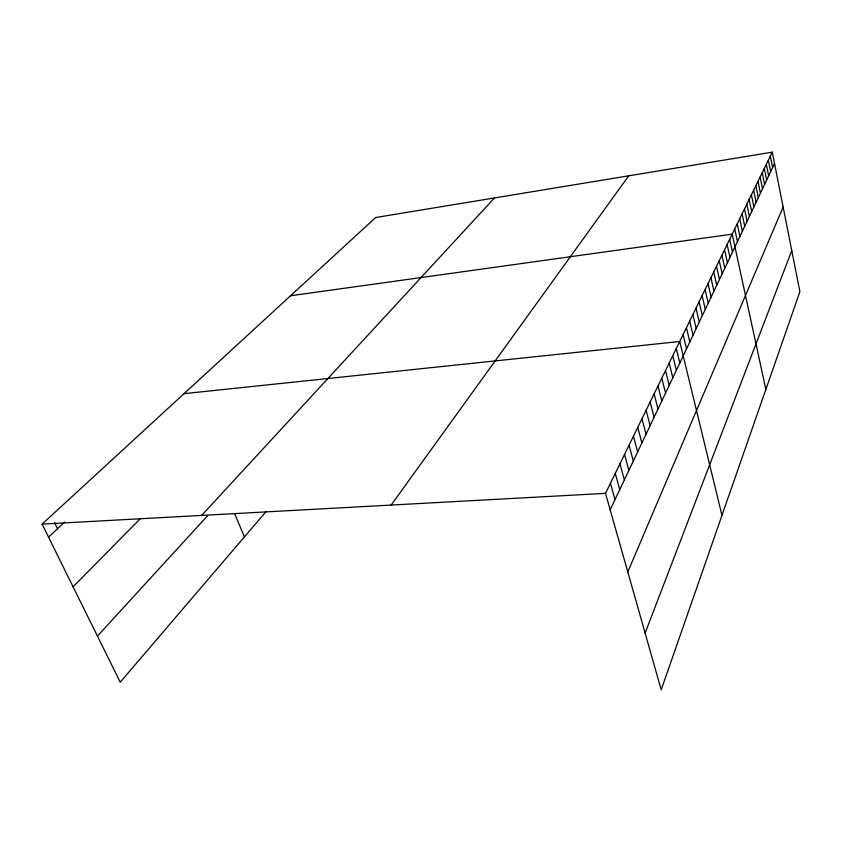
<?xml version="1.0" encoding="UTF-8"?>
<svg xmlns="http://www.w3.org/2000/svg" width="842" height="842" viewBox="0 0 842 842"><rect width="100%" height="100%" fill="white"/><g stroke="black" fill="none" stroke-linecap="round" stroke-linejoin="round"><path stroke-width="1.26" d="M645.119 633.11L791.764 250.59M627.785 571.95L783.134 207.027M610.166 509.778L774.524 163.516M772.272 152.149L799.9 291.69L661.202 689.851L605.514 493.359L772.272 152.149L375.658 217.531L42.1 524.124L120.227 682.188L265.988 511.694M391.151 505.063L628.732 175.81M97.44 636.089L207.69 515.651M201.638 515.42L494.475 197.944M73.086 586.811L140.53 518.44M48.541 537.164L64.634 522.072M290.553 295.763L732.193 234.16L765.852 389.436M184.04 393.667L679.726 341.505L721.973 515.399M42.1 524.124L605.514 493.359M54.667 522.819L57.551 528.713M234.644 513.694L244.433 536.901M610.439 483.287L615.007 499.59M615.249 473.446L619.744 489.623M619.954 463.826L624.364 479.866M624.553 454.417L628.89 470.341M629.048 445.207L633.321 461.016M633.447 436.198L637.647 451.88M637.762 427.378L641.888 442.955M641.983 418.748L646.046 434.209M646.109 410.296L650.108 425.642M650.15 402.023L654.087 417.253M654.118 393.919L657.991 409.033M657.991 385.973L661.812 400.981M661.801 378.195L665.559 393.088M665.527 370.564L669.232 385.352M669.179 363.081L672.832 377.763M672.769 355.756L676.358 370.322M676.284 348.556L679.82 363.028M683.115 334.579L686.556 348.851M686.43 327.791L689.83 341.957M692.892 314.582L696.187 328.548M689.693 321.128L693.04 335.19M696.029 308.151L699.281 322.033M699.113 301.846L702.323 315.634M702.144 295.647L705.312 309.34M705.112 289.564L708.238 303.162M708.038 283.586L711.122 297.089M713.732 271.934L716.731 285.259M710.911 277.713L713.953 291.122M716.5 266.261L719.468 279.502M719.226 260.683L722.162 273.839M724.541 249.811L727.404 262.788M721.91 255.2L724.804 268.261M727.141 244.506L729.961 257.399M729.688 239.286L732.477 252.095M734.729 228.961L737.455 241.601M737.234 223.846L739.929 236.402M742.107 213.857L744.738 226.266M739.697 218.815L742.349 231.287M744.496 208.995L747.086 221.309M749.138 199.491L751.674 211.647M746.833 204.206L749.401 216.447M753.643 190.271L756.116 202.29M751.411 194.849L753.916 206.932M755.842 185.777L758.295 197.712M760.137 176.988L762.536 188.776M758 181.346L760.431 193.207M764.304 168.453L766.652 180.104M762.231 172.694L764.61 184.409M768.346 160.18L770.641 171.684M766.336 164.285L768.662 175.862M770.325 156.138L772.598 167.569"/></g></svg>
